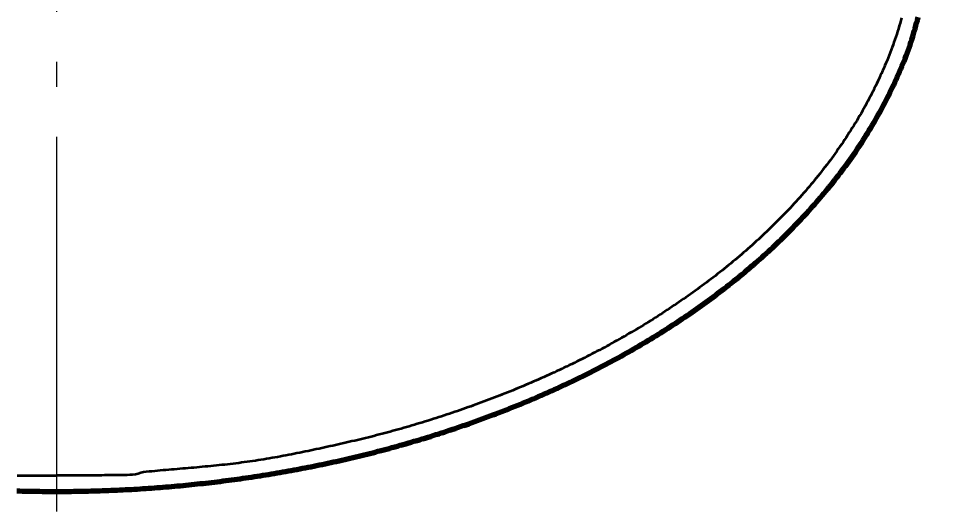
# Model space of a CAD drawing. Header units: millimetres. Extents: x 0 to 594, y 0 to 420.
# Drawn here: x 117.23 to 154.43, y 151.42 to 171.15 of the extents above; entities that cross this region are included whole.
import ezdxf

# ---------------------------------------------------------------- set-up
doc = ezdxf.new("R2010")
doc.units = ezdxf.units.MM
doc.linetypes.add('IRAM-E-TRAZOS', pattern=[5, 4, -1])
doc.linetypes.add('IRAM-F-TRAZO-PUNTO', pattern=[20, 15, -2, 1, -2])
for name, color, linetype, lineweight in [('01-VISIBLE', 7, 'CONTINUOUS', 70), ('02-OCULTA', 4, 'IRAM-E-TRAZOS', 35), ('03-EJE', 1, 'IRAM-F-TRAZO-PUNTO', 18), ('04-COTA', 3, 'CONTINUOUS', 18)]:
    doc.layers.add(name, color=color, linetype=linetype, lineweight=lineweight)
doc.styles.add('ISO3098', font='isocpeur.ttf')
doc.dimstyles.new('FLAMA-IRAM', dxfattribs={"dimtxt": 3.5, "dimasz": 3.5, "dimexe": 2, "dimexo": 1.5, "dimgap": 1, "dimtad": 1, "dimdec": 1, "dimtxsty": 'ISO3098', "dimblk": 'IRAM_FLECHA', "dimblk1": 'IRAM_FLECHA', "dimblk2": 'IRAM_FLECHA', "dimcen": 2.5, "dimclrd": 3, "dimclre": 3, "dimclrt": 3, "dimazin": 3, "dimtfac": 1, "dimtmove": 0, "dimatfit": 3, "dimlwd": 18, "dimlwe": 18})

# ---------------------------------------------------------------- blocks, each defined once
blk = doc.blocks.new('IRAM_FLECHA')
blk.add_solid([(0, 0), (-1, 0.125), (-1, -0.125)])

msp = doc.modelspace()

# ---------------------------------------------------------------- linework, layer by layer
at = {"layer": '01-VISIBLE'}
for points in [[(118.75, 152.224), (118.865, 152.224), (118.98, 152.224), (119.095, 152.225), (119.21, 152.226), (119.325, 152.227), (119.44, 152.228), (119.555, 152.23), (119.67, 152.232), (119.785, 152.234), (119.9, 152.236), (120.015, 152.239), (120.13, 152.242), (120.245, 152.245), (120.36, 152.248), (120.475, 152.252), (120.59, 152.256), (120.705, 152.26), (120.82, 152.264), (120.935, 152.269), (121.05, 152.274), (121.165, 152.279), (121.28, 152.284), (121.395, 152.29), (121.51, 152.295), (121.625, 152.301), (121.739, 152.308), (121.854, 152.314), (121.969, 152.321), (122.084, 152.328), (122.199, 152.336), (122.314, 152.343), (122.428, 152.351), (122.543, 152.359), (122.658, 152.367), (122.773, 152.376), (122.887, 152.385), (123.002, 152.394), (123.117, 152.403), (123.231, 152.413), (123.346, 152.423), (123.46, 152.433), (123.575, 152.443), (123.69, 152.454), (123.804, 152.465), (123.919, 152.476), (124.033, 152.487), (124.148, 152.499), (124.262, 152.51), (124.376, 152.523), (124.491, 152.535), (124.605, 152.547), (124.719, 152.56), (124.834, 152.573), (124.948, 152.587), (125.062, 152.6), (125.176, 152.614), (125.291, 152.628), (125.405, 152.643), (125.519, 152.657), (125.633, 152.672), (125.747, 152.687), (125.861, 152.703), (125.975, 152.718), (126.089, 152.734), (126.203, 152.75), (126.317, 152.767), (126.43, 152.784), (126.544, 152.8), (126.658, 152.818), (126.772, 152.835), (126.885, 152.853), (126.999, 152.871), (127.113, 152.889), (127.226, 152.907), (127.34, 152.926), (127.453, 152.945), (127.567, 152.964), (127.68, 152.984), (127.793, 153.004), (127.907, 153.024), (128.02, 153.044), (128.133, 153.064), (128.246, 153.085), (128.359, 153.106), (128.472, 153.127), (128.585, 153.149), (128.698, 153.171), (128.811, 153.193), (128.924, 153.215), (129.037, 153.238), (129.15, 153.261), (129.262, 153.284), (129.375, 153.307), (129.487, 153.331), (129.6, 153.355), (129.712, 153.379), (129.825, 153.404), (129.937, 153.428), (130.049, 153.453), (130.162, 153.479), (130.274, 153.504), (130.386, 153.53), (130.498, 153.556), (130.61, 153.582), (130.722, 153.609), (130.834, 153.636), (130.946, 153.663), (131.057, 153.69), (131.169, 153.718), (131.281, 153.746), (131.392, 153.774), (131.504, 153.802), (131.615, 153.831), (131.726, 153.86), (131.838, 153.889), (131.949, 153.919), (132.06, 153.949), (132.171, 153.979), (132.282, 154.009), (132.393, 154.04), (132.504, 154.071), (132.614, 154.102), (132.725, 154.134), (132.835, 154.165), (132.946, 154.197), (133.056, 154.23), (133.167, 154.262), (133.277, 154.295), (133.387, 154.328), (133.497, 154.362), (133.607, 154.395), (133.717, 154.429), (133.827, 154.463), (133.937, 154.498), (134.046, 154.533), (134.156, 154.568), (134.265, 154.603), (134.375, 154.639), (134.484, 154.675), (134.593, 154.711), (134.702, 154.747), (134.811, 154.784), (134.92, 154.821), (135.029, 154.859), (135.138, 154.896), (135.246, 154.934), (135.355, 154.972), (135.463, 155.011), (135.572, 155.05), (135.68, 155.089), (135.788, 155.128), (135.896, 155.168), (136.004, 155.208), (136.112, 155.248), (136.219, 155.288), (136.327, 155.329), (136.434, 155.37), (136.542, 155.412), (136.649, 155.453), (136.756, 155.495), (136.863, 155.538), (136.97, 155.58), (137.077, 155.623), (137.183, 155.666), (137.29, 155.71), (137.396, 155.753), (137.502, 155.797), (137.609, 155.842), (137.715, 155.886), (137.82, 155.931), (137.926, 155.977), (138.032, 156.022), (138.137, 156.068), (138.243, 156.114), (138.348, 156.161), (138.453, 156.208), (138.558, 156.255), (138.663, 156.302), (138.767, 156.35), (138.872, 156.398), (138.976, 156.446), (139.081, 156.495), (139.185, 156.544), (139.289, 156.593), (139.393, 156.642), (139.496, 156.692), (139.6, 156.742), (139.703, 156.793), (139.806, 156.844), (139.909, 156.895), (140.012, 156.946), (140.115, 156.998), (140.218, 157.05), (140.32, 157.102), (140.422, 157.155), (140.524, 157.208), (140.626, 157.261), (140.728, 157.315), (140.83, 157.369), (140.931, 157.423), (141.032, 157.478), (141.133, 157.533), (141.234, 157.588), (141.335, 157.644), (141.436, 157.7), (141.536, 157.756), (141.636, 157.813), (141.736, 157.869), (141.836, 157.927), (141.936, 157.984), (142.035, 158.042), (142.134, 158.1), (142.233, 158.159), (142.332, 158.218), (142.431, 158.277), (142.529, 158.337), (142.627, 158.396), (142.725, 158.457), (142.823, 158.517), (142.921, 158.578), (143.018, 158.639), (143.115, 158.701), (143.212, 158.763), (143.309, 158.825), (143.405, 158.888), (143.502, 158.951), (143.598, 159.014), (143.694, 159.078), (143.789, 159.142), (143.885, 159.206), (143.98, 159.271), (144.075, 159.336), (144.169, 159.401), (144.264, 159.467), (144.358, 159.533), (144.452, 159.599), (144.546, 159.666), (144.639, 159.733), (144.732, 159.8), (144.825, 159.868), (144.918, 159.936), (145.01, 160.005), (145.102, 160.074), (145.194, 160.143), (145.286, 160.213), (145.377, 160.283), (145.468, 160.353), (145.559, 160.424), (145.65, 160.495), (145.74, 160.566), (145.83, 160.638), (145.919, 160.71), (146.009, 160.782), (146.098, 160.855), (146.187, 160.928), (146.275, 161.002), (146.363, 161.076), (146.451, 161.15), (146.538, 161.225), (146.626, 161.3), (146.713, 161.375), (146.799, 161.451), (146.885, 161.527), (146.971, 161.603), (147.057, 161.68), (147.142, 161.758), (147.227, 161.835), (147.312, 161.913), (147.396, 161.992), (147.48, 162.07), (147.563, 162.149), (147.646, 162.229), (147.729, 162.309), (147.812, 162.389), (147.894, 162.47), (147.975, 162.551), (148.057, 162.632), (148.138, 162.714), (148.218, 162.796), (148.298, 162.878), (148.378, 162.961), (148.458, 163.045), (148.537, 163.128), (148.615, 163.212), (148.693, 163.297), (148.771, 163.381), (148.849, 163.466), (148.925, 163.552), (149.002, 163.638), (149.078, 163.724), (149.154, 163.811), (149.229, 163.898), (149.304, 163.985), (149.378, 164.073), (149.452, 164.161), (149.526, 164.249), (149.599, 164.338), (149.672, 164.427), (149.744, 164.517), (149.815, 164.607), (149.887, 164.697), (149.957, 164.788), (150.028, 164.879), (150.097, 164.971), (150.167, 165.062), (150.235, 165.155), (150.304, 165.247), (150.371, 165.34), (150.439, 165.434), (150.505, 165.527), (150.571, 165.622), (150.637, 165.716), (150.702, 165.811), (150.766, 165.906), (150.83, 166.002), (150.894, 166.098), (150.956, 166.194), (151.019, 166.291), (151.08, 166.388), (151.141, 166.486), (151.201, 166.584), (151.261, 166.682), (151.32, 166.781), (151.379, 166.88), (151.437, 166.979), (151.494, 167.079), (151.551, 167.179), (151.607, 167.279), (151.663, 167.38), (151.718, 167.481), (151.773, 167.582), (151.827, 167.684), (151.88, 167.786), (151.933, 167.888), (151.985, 167.991), (152.037, 168.093), (152.088, 168.196), (152.138, 168.3), (152.188, 168.403), (152.237, 168.507), (152.286, 168.612), (152.334, 168.716), (152.382, 168.821), (152.429, 168.926), (152.475, 169.031), (152.52, 169.137), (152.565, 169.243), (152.608, 169.349), (152.651, 169.456), (152.693, 169.563), (152.735, 169.671), (152.775, 169.778), (152.814, 169.887), (152.853, 169.995), (152.89, 170.104), (152.926, 170.213), (152.962, 170.322), (152.996, 170.432), (153.03, 170.542), (153.062, 170.652), (153.094, 170.763), (153.125, 170.874), (153.154, 170.985), (153.183, 171.096), (153.212, 171.208)], [(117.154, 152.248), (117.268, 152.244), (117.382, 152.241), (117.496, 152.239), (117.61, 152.236), (117.724, 152.234), (117.838, 152.232), (117.952, 152.23), (118.066, 152.228), (118.18, 152.227), (118.294, 152.226), (118.408, 152.225), (118.522, 152.224), (118.636, 152.224), (118.75, 152.224)]]:
    msp.add_lwpolyline(points, dxfattribs=at)
at = {"layer": '02-OCULTA'}
for points in [[(152.553, 171.182), (152.522, 171.074), (152.491, 170.966), (152.458, 170.858), (152.425, 170.75), (152.391, 170.643), (152.357, 170.536), (152.321, 170.429), (152.285, 170.322), (152.248, 170.216), (152.21, 170.11), (152.172, 170.004), (152.133, 169.899), (152.093, 169.793), (152.052, 169.688), (152.011, 169.584), (151.969, 169.479), (151.926, 169.375), (151.883, 169.271), (151.838, 169.168), (151.793, 169.064), (151.748, 168.961), (151.702, 168.859), (151.655, 168.757), (151.607, 168.655), (151.559, 168.553), (151.51, 168.451), (151.46, 168.35), (151.41, 168.25), (151.359, 168.149), (151.307, 168.049), (151.255, 167.949), (151.202, 167.85), (151.149, 167.751), (151.095, 167.652), (151.04, 167.554), (150.985, 167.456), (150.929, 167.358), (150.872, 167.261), (150.815, 167.164), (150.757, 167.067), (150.699, 166.971), (150.64, 166.875), (150.581, 166.779), (150.521, 166.684), (150.46, 166.589), (150.399, 166.494), (150.337, 166.4), (150.275, 166.306), (150.212, 166.213), (150.149, 166.12), (150.085, 166.027), (150.021, 165.935), (149.956, 165.843), (149.891, 165.751), (149.825, 165.66), (149.758, 165.569), (149.691, 165.478), (149.624, 165.388), (149.556, 165.298), (149.488, 165.209), (149.419, 165.12), (149.349, 165.031), (149.28, 164.943), (149.209, 164.855), (149.139, 164.767), (149.067, 164.68), (148.996, 164.593), (148.924, 164.507), (148.851, 164.421), (148.778, 164.335), (148.705, 164.25), (148.631, 164.165), (148.556, 164.08), (148.482, 163.996), (148.407, 163.912), (148.331, 163.829), (148.255, 163.746), (148.179, 163.663), (148.102, 163.58), (148.025, 163.498), (147.947, 163.417), (147.869, 163.336), (147.791, 163.255), (147.712, 163.174), (147.633, 163.094), (147.554, 163.014), (147.474, 162.935), (147.394, 162.856), (147.313, 162.777), (147.232, 162.699), (147.151, 162.621), (147.069, 162.544), (146.987, 162.467), (146.905, 162.39), (146.822, 162.313), (146.739, 162.237), (146.656, 162.162), (146.572, 162.086), (146.488, 162.011), (146.404, 161.937), (146.319, 161.862), (146.234, 161.789), (146.149, 161.715), (146.063, 161.642), (145.977, 161.569), (145.891, 161.497), (145.805, 161.425), (145.718, 161.353), (145.631, 161.282), (145.543, 161.211), (145.456, 161.14), (145.368, 161.07), (145.28, 161), (145.191, 160.93), (145.102, 160.861), (145.013, 160.792), (144.924, 160.724), (144.834, 160.655), (144.744, 160.588), (144.654, 160.52), (144.564, 160.453), (144.473, 160.386), (144.382, 160.32), (144.291, 160.254), (144.2, 160.188), (144.108, 160.123), (144.016, 160.058), (143.924, 159.993), (143.832, 159.929), (143.739, 159.865), (143.646, 159.801), (143.553, 159.738), (143.46, 159.675), (143.366, 159.612), (143.273, 159.55), (143.179, 159.488), (143.084, 159.426), (142.99, 159.365), (142.895, 159.304), (142.8, 159.243), (142.705, 159.183), (142.61, 159.123), (142.514, 159.063), (142.419, 159.004), (142.323, 158.945), (142.227, 158.886), (142.13, 158.828), (142.034, 158.77), (141.937, 158.712), (141.84, 158.655), (141.743, 158.598), (141.646, 158.541), (141.549, 158.485), (141.451, 158.429), (141.353, 158.373), (141.255, 158.318), (141.157, 158.263), (141.058, 158.208), (140.96, 158.154), (140.861, 158.099), (140.762, 158.046), (140.663, 157.992), (140.564, 157.939), (140.465, 157.886), (140.365, 157.834), (140.265, 157.781), (140.165, 157.729), (140.065, 157.678), (139.965, 157.626), (139.865, 157.575), (139.764, 157.525), (139.664, 157.474), (139.563, 157.424), (139.462, 157.375), (139.361, 157.325), (139.259, 157.276), (139.158, 157.227), (139.056, 157.179), (138.955, 157.13), (138.853, 157.082), (138.751, 157.035), (138.649, 156.987), (138.546, 156.94), (138.444, 156.894), (138.341, 156.847), (138.239, 156.801), (138.136, 156.755), (138.033, 156.71), (137.93, 156.665), (137.826, 156.62), (137.723, 156.575), (137.619, 156.531), (137.516, 156.487), (137.412, 156.443), (137.308, 156.4), (137.204, 156.357), (137.1, 156.314), (136.996, 156.271), (136.892, 156.229), (136.787, 156.187), (136.682, 156.145), (136.578, 156.104), (136.473, 156.063), (136.368, 156.022), (136.263, 155.981), (136.158, 155.941), (136.053, 155.901), (135.947, 155.861), (135.842, 155.822), (135.736, 155.783), (135.631, 155.744), (135.525, 155.705), (135.419, 155.667), (135.313, 155.629), (135.207, 155.591), (135.101, 155.553), (134.995, 155.516), (134.888, 155.479), (134.782, 155.442), (134.676, 155.406), (134.569, 155.37), (134.462, 155.334), (134.355, 155.298), (134.249, 155.262), (134.142, 155.227), (134.035, 155.192), (133.927, 155.158), (133.82, 155.124), (133.713, 155.09), (133.605, 155.056), (133.498, 155.023), (133.39, 154.989), (133.283, 154.957), (133.175, 154.924), (133.067, 154.892), (132.959, 154.86), (132.851, 154.828), (132.743, 154.797), (132.635, 154.766), (132.526, 154.735), (132.418, 154.704), (132.31, 154.674), (132.201, 154.644), (132.092, 154.615), (131.984, 154.585), (131.875, 154.557), (131.766, 154.528), (131.657, 154.499), (131.548, 154.471), (131.439, 154.443), (131.33, 154.416), (131.221, 154.389), (131.111, 154.362), (131.002, 154.335), (130.893, 154.308), (130.783, 154.282), (130.674, 154.256), (130.564, 154.23), (130.454, 154.204), (130.345, 154.179), (130.235, 154.154), (130.125, 154.128), (130.015, 154.104), (129.906, 154.079), (129.796, 154.055), (129.686, 154.03), (129.576, 154.006), (129.466, 153.982), (129.356, 153.958), (129.246, 153.935), (129.135, 153.911), (129.025, 153.888), (128.915, 153.865), (128.805, 153.842), (128.695, 153.819), (128.584, 153.796), (128.474, 153.774), (128.364, 153.751), (128.253, 153.729), (128.143, 153.707), (128.033, 153.686), (127.922, 153.664), (127.811, 153.643), (127.701, 153.623), (127.59, 153.602), (127.479, 153.582), (127.368, 153.563), (127.257, 153.544), (127.146, 153.525), (127.035, 153.506), (126.924, 153.489), (126.813, 153.471), (126.702, 153.454), (126.59, 153.438), (126.479, 153.421), (126.367, 153.406), (126.256, 153.39), (126.144, 153.376), (126.033, 153.361), (125.921, 153.347), (125.809, 153.334), (125.697, 153.32), (125.585, 153.307), (125.474, 153.295), (125.362, 153.283), (125.25, 153.271), (125.138, 153.26), (125.026, 153.248), (124.914, 153.237), (124.801, 153.227), (124.689, 153.216), (124.577, 153.206), (124.465, 153.196), (124.353, 153.185), (124.241, 153.175), (124.129, 153.166), (124.017, 153.156), (123.904, 153.146), (123.792, 153.136), (123.68, 153.127), (123.568, 153.117), (123.456, 153.108), (123.344, 153.098), (123.231, 153.088), (123.119, 153.079), (123.007, 153.069), (122.895, 153.059), (122.783, 153.049), (122.671, 153.038), (122.559, 153.027), (122.447, 153.016), (122.335, 153.003), (122.223, 152.989), (122.112, 152.97), (122.009, 152.928), (121.902, 152.899), (121.789, 152.89), (121.677, 152.885), (121.565, 152.881), (121.452, 152.878), (121.339, 152.876), (121.227, 152.874), (121.114, 152.873), (121.002, 152.872), (120.889, 152.87), (120.777, 152.869), (120.664, 152.869), (120.551, 152.868), (120.439, 152.867), (120.326, 152.867), (120.214, 152.866), (120.101, 152.866), (119.988, 152.865), (119.876, 152.865), (119.763, 152.865), (119.651, 152.865), (119.538, 152.864), (119.426, 152.864), (119.313, 152.864), (119.2, 152.864), (119.088, 152.864), (118.975, 152.864), (118.863, 152.864), (118.75, 152.864)], [(117.174, 152.867), (117.286, 152.866), (117.399, 152.866), (117.512, 152.865), (117.624, 152.865), (117.737, 152.865), (117.849, 152.865), (117.962, 152.864), (118.075, 152.864), (118.187, 152.864), (118.3, 152.864), (118.412, 152.864), (118.525, 152.864), (118.637, 152.864), (118.75, 152.864)]]:
    msp.add_lwpolyline(points, dxfattribs=at)
at = {"layer": '03-EJE'}
msp.add_line((118.75, 151.424), (118.75, 338.576), dxfattribs=at)

# ---------------------------------------------------------------- dimensions: what is measured, and where the dimension line sits
at = {"layer": '04-COTA'}
msp.add_linear_dim(base=(162.75, 152.224), p1=(153.75, 152.224), p2=(153.75, 175.184), angle=90, text='<>±0,5', dimstyle='FLAMA-IRAM', override={"dimlfac": 5}, dxfattribs=at).render()

doc.saveas('drawing.dxf')
